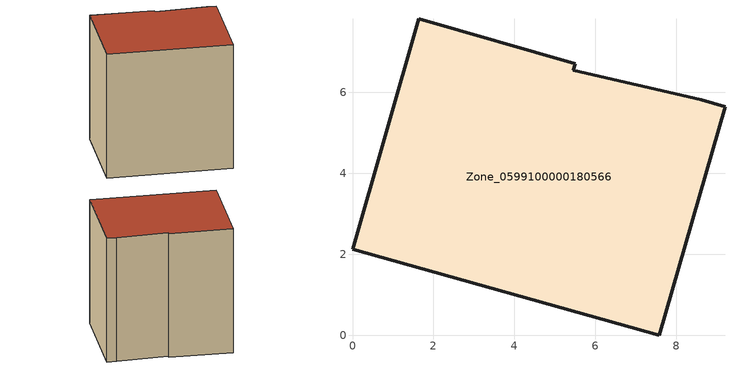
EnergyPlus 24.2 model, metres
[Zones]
Zone_0599100000180566
 floor ground (C_G): 1.64,7.82 5.5,6.71 5.46,6.55 8.61,5.82 9.2,5.65 7.58,0 0,2.13 z2.94
 wall outside (C_F): 7.58,0 9.2,5.65 8.61,5.82 5.46,6.55 5.5,6.71 1.64,7.82 0,2.13 7.58,0 z2.94:11.23
 roof outside (C_R): 5.5,6.71 1.64,7.82 0,2.13 7.58,0 9.2,5.65 8.61,5.82 5.46,6.55 z11.23
[BUILDING]
Pand.0599100000180566: North Axis=0; Terrain=City; Loads Convergence Tolerance Value=0.04; Temperature Convergence Tolerance Value=0.4; Solar Distribution=FullExterior; Maximum Number of Warmup Days=25; Minimum Number of Warmup Days=1
[Site:Location]
Rotterdam.The.Hague.AP_ZH_NLD Design_Conditions: Latitude=51.96; Longitude=4.45; Time Zone=1; Elevation=-4.5
[SITE:GROUNDTEMPERATURE:BUILDINGSURFACE]
18, 18, 18, 18, 18, 18, 18, 18, 18, 18, 18, 18
[MATERIAL] Thermal Absorptance=0.9; Solar Absorptance=0.7; Visible Absorptance=0.7
Name | Roughness | Thickness | Conductivity | Density | Specific Heat
G.TC.1946-1964 | MediumSmooth | 0.15 | 1 | 540 | 1210
F.TC.1946-1964 | Rough | 0.3 | 0.857143 | 1920 | 840
R.TC.1946-1964 | MediumRough | 0.2 | 0.235294 | 1500 | 1000
[CONSTRUCTION]
C_G: G.TC.1946-1964
C_F: F.TC.1946-1964
C_R: R.TC.1946-1964
[ZONE]
Zone_0599100000180566: Type=1; Multiplier=1; Ceiling Height=Autocalculate; Volume=Autocalculate; Floor Area=autocalculate; Part of Total Floor Area=Yes
[ZONEINFILTRATION:DESIGNFLOWRATE]
Infil_Zone_0599100000180566: Zone or ZoneList or Space or SpaceList=Zone_0599100000180566; Schedule=AlwaysOn; Design Flow Rate Calculation Method=Flow/Area; Flow Rate per Floor Area=0.003; Constant Term Coefficient=1; Temperature Term Coefficient=0; Velocity Term Coefficient=0; Velocity Squared Term Coefficient=0
[HVACTEMPLATE:ZONE:IDEALLOADSAIRSYSTEM]
Zone_0599100000180566: Maximum Heating Supply Air Temperature=50; Minimum Cooling Supply Air Temperature=13; Maximum Heating Supply Air Humidity Ratio=0.0156; Minimum Cooling Supply Air Humidity Ratio=0.0077; Heating Limit=NoLimit; Cooling Limit=NoLimit; Dehumidification Control Type=ConstantSensibleHeatRatio; Cooling Sensible Heat Ratio=0.7; Dehumidification Setpoint=60; Humidification Control Type=None; Humidification Setpoint=30; Outdoor Air Method=None; Outdoor Air Flow Rate per Person=0.00944; Outdoor Air Flow Rate per Zone Floor Area=0; Outdoor Air Flow Rate per Zone=0; Demand Controlled Ventilation Type=None; Outdoor Air Economizer Type=NoEconomizer; Heat Recovery Type=None; Sensible Heat Recovery Effectiveness=0.7; Latent Heat Recovery Effectiveness=0.65
[ZONECONTROL:THERMOSTAT]
ThermostatControl_Zone_0599100000180566: Zone or ZoneList=Zone_0599100000180566; Control Type Schedule=DualSetpointControlType; Control 1=Thermostat_Zone_0599100000180566; Temperature Difference Between Cutout And Setpoint=0
[THERMOSTATSETPOINT:DUALSETPOINT]
Thermostat_Zone_0599100000180566: Heating Setpoint Temperature Schedule=HeatingSetpoint_Zone_0599100000180566; Cooling Setpoint Temperature Schedule=CoolingSetpoint_Zone_0599100000180566
[SCHEDULE:COMPACT]
HeatingSetpoint_Zone_0599100000180566: Through: 12/31, For: AllDays, Until: 24:00, 21
CoolingSetpoint_Zone_0599100000180566: Through: 12/31, For: AllDays, Until: 24:00, 24
DualSetpointControlType: Through: 12/31, For: AllDays, Until: 24:00, 4
AlwaysOn: Through: 12/31, For: AllDays, Until: 24:00, 1
